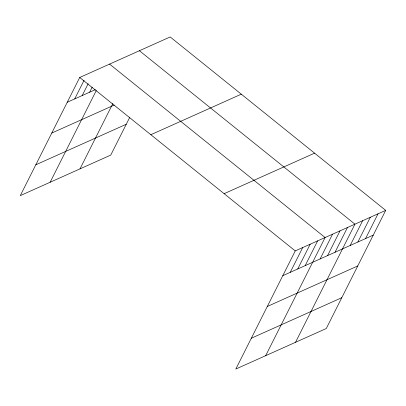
<?xml version="1.0" encoding="UTF-8"?>
<svg xmlns="http://www.w3.org/2000/svg" width="406" height="406" viewBox="0 0 406 406"><rect width="100%" height="100%" fill="white"/><g stroke="black" fill="none" stroke-linecap="round" stroke-linejoin="round"><path stroke-width="0.61" d="M385.7 210.384L295.243 250.913L235.825 369.049L326.282 328.52L385.7 210.384L170.175 36.951L79.718 77.48L20.3 195.616L110.757 155.087L129.621 117.588M74.729 98.891L84.067 80.327M82.19 95.547L88.132 83.732M89.655 92.203L92.203 87.143M50.151 182.243L96.303 90.482M80.002 168.866L112.827 103.596M290.254 272.325L302.703 247.569M297.715 268.985L310.169 244.224M305.18 265.641L317.629 240.885M265.676 355.676L325.094 237.54L109.569 64.102M320.106 258.952L332.555 234.196M327.566 255.607L340.02 230.852M335.031 252.263L347.48 227.507M295.527 342.299L354.945 224.163L139.42 50.73M350.18 245.473L362.634 220.717M357.869 242.032L370.323 217.271M365.557 238.586L378.011 213.83M67.264 102.236L95.395 89.635M51.765 133.051L114.218 105.073M35.799 164.8L126.256 124.272M150.839 134.711L241.301 94.182M224.117 193.682L314.579 153.148M282.789 275.669L373.251 235.14M267.29 306.484L357.752 265.955M251.324 338.234L341.781 297.705M79.718 77.48L295.243 250.913"/></g></svg>
